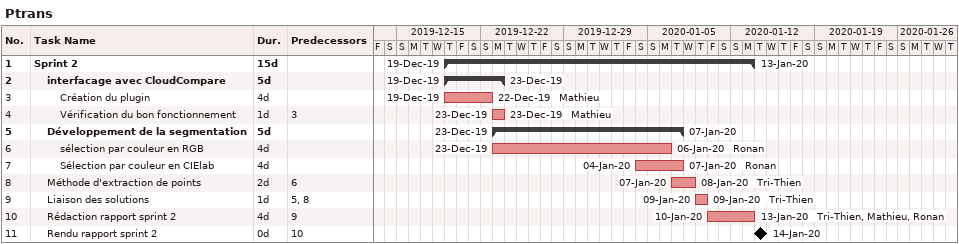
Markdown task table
Ptrans

| ID | Level | Task | Duration | Start | Finish | Predecessors | Resources |
|---|---|---|---|---|---|---|---|
| 1 | 1 | **Sprint 2** | 15d | 2019-12-19 | 2020-01-13 |  |  |
| 2 | 2 | **interfacage avec CloudCompare** | 5d | 2019-12-19 | 2019-12-23 |  |  |
| 3 | 3 | Création du plugin | 4d | 2019-12-19 | 2019-12-22 |  | Mathieu |
| 4 | 3 | Vérification du bon fonctionnement | 1d | 2019-12-23 | 2019-12-23 | 3 | Mathieu |
| 5 | 2 | **Développement de la segmentation** | 5d | 2019-12-23 | 2020-01-07 |  |  |
| 6 | 3 | sélection par couleur en RGB | 4d | 2019-12-23 | 2020-01-06 |  | Ronan |
| 7 | 3 | Sélection par couleur en CIElab | 4d | 2020-01-04 | 2020-01-07 |  | Ronan |
| 8 | 2 | Méthode d'extraction de points | 2d | 2020-01-07 | 2020-01-08 | 6 | Tri-Thien |
| 9 | 2 | Liaison des solutions | 1d | 2020-01-09 | 2020-01-09 | 5, 8 | Tri-Thien |
| 10 | 2 | Rédaction rapport sprint 2 | 4d | 2020-01-10 | 2020-01-13 | 9 | Tri-Thien, Mathieu, Ronan |
| 11 | 2 | Rendu rapport sprint 2 | 0d | 2020-01-14 | 2020-01-14 | 10 |  |
